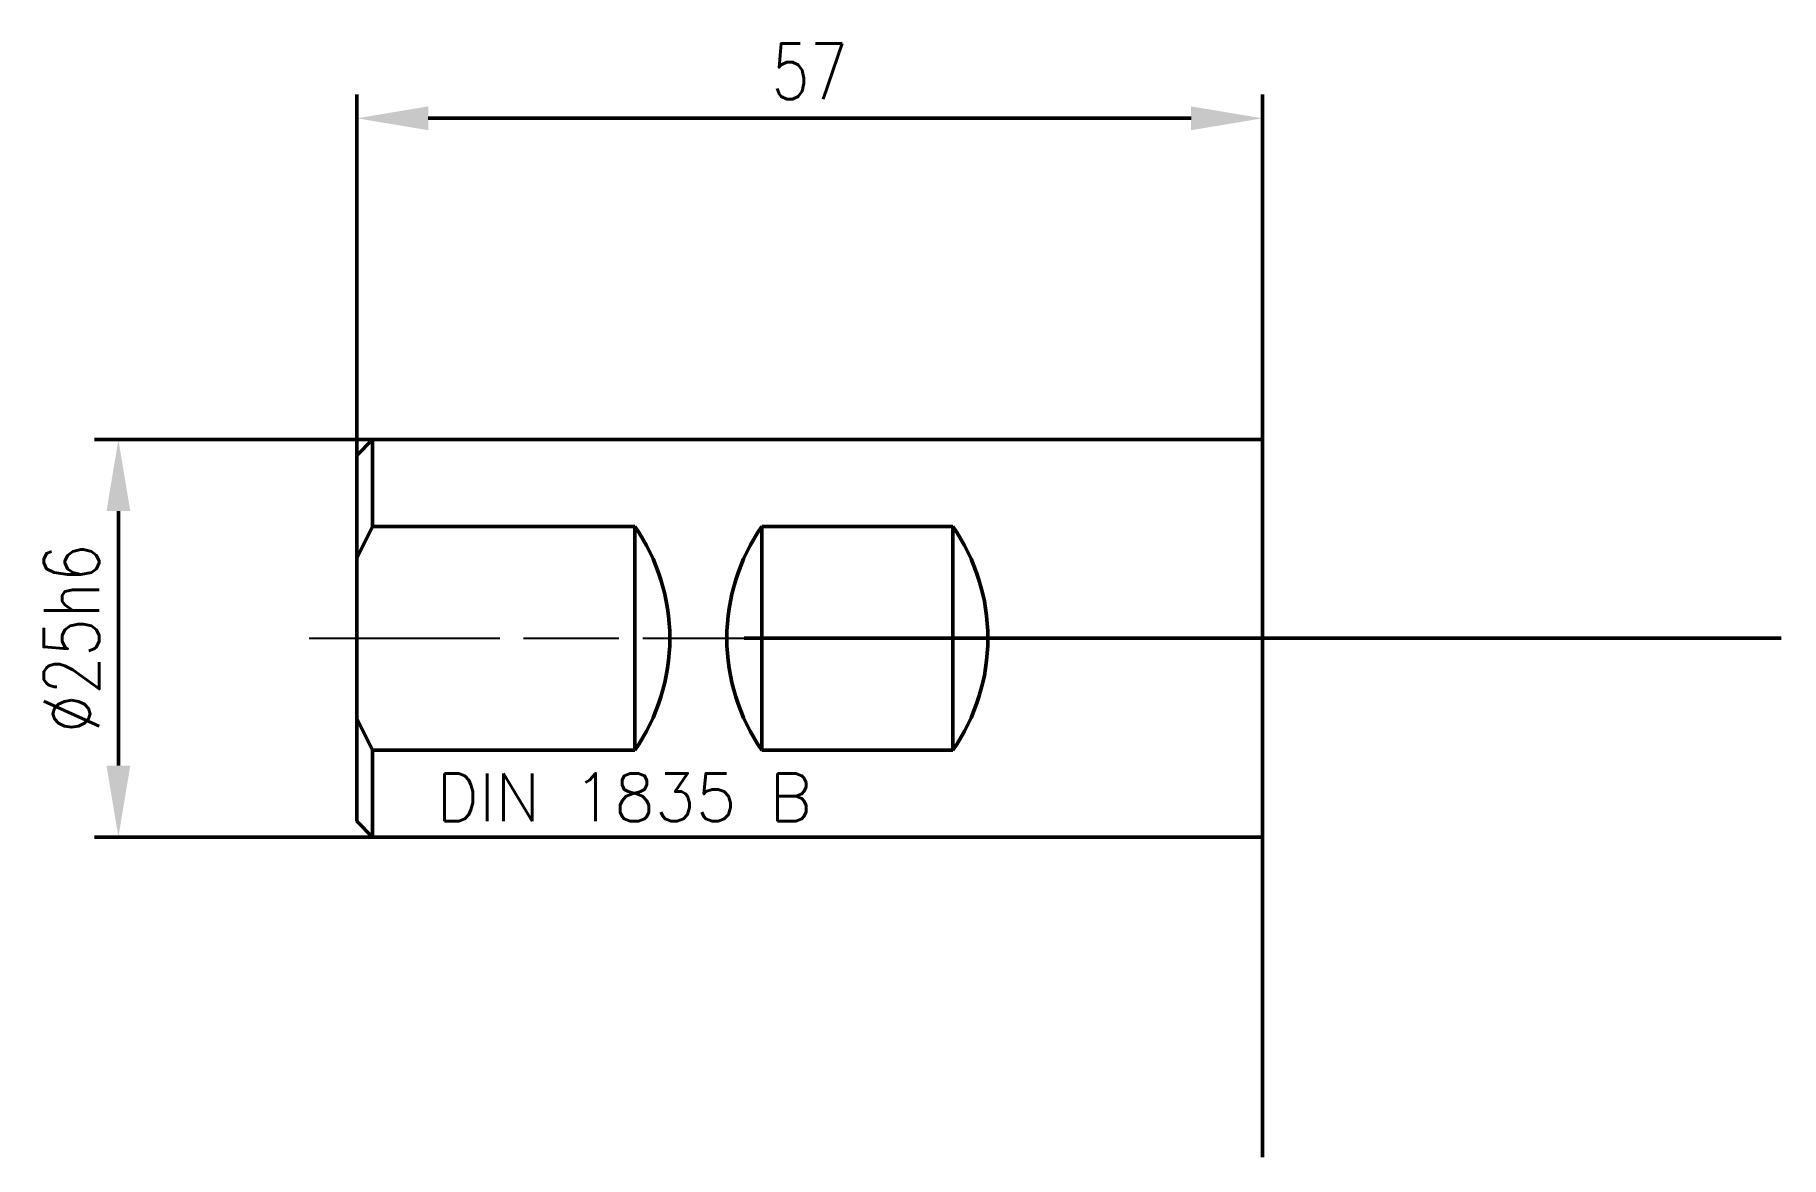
# Model space of a CAD drawing. Header units: millimetres. Extents: x 324 to 434, y 277 to 347.
import ezdxf

# ---------------------------------------------------------------- set-up
doc = ezdxf.new("R2010")
doc.units = ezdxf.units.MM
doc.header["$LTSCALE"] = 2
doc.linetypes.add('LONGDASH_DASH', pattern=[10.5, 6, -0.75, 3, -0.75])
for name, color, linetype, lineweight in [('1', 4, 'Continuous', 50), ('SK1', 4, 'Continuous', 50), ('SK2', 7, 'Continuous', 25), ('SK4', 2, 'LONGDASH_DASH', 25), ('SK6', 5, 'Continuous', 35)]:
    doc.layers.add(name, color=color, linetype=linetype, lineweight=lineweight)
doc.styles.add('SIMPLEX', font='simplex.shx', dxfattribs={"width": 0.8})
doc.dimstyles.new('WALTER_1', dxfattribs={"dimtxt": 3.5, "dimasz": 4.5, "dimexe": 1.5, "dimexo": 0, "dimgap": 1.2, "dimtad": 1, "dimdec": 3, "dimdsep": 46, "dimtxsty": 'SIMPLEX', "dimcen": 2.5, "dimazin": 2, "dimtfac": 1, "dimtdec": 3, "dimtmove": 0, "dimatfit": 0, "dimfxl": 1.25, "dimtolj": 1, "dimarcsym": 0})

# ---------------------------------------------------------------- blocks, each defined once
blk = doc.blocks.new('*D1')
at = {"layer": 'Defpoints', "color": 0, "transparency": 16777216}
for p in [(-72, 12.5), (-56, 12.5), (-56, -12.5)]:
    blk.add_point(p, dxfattribs=at)
at = {"layer": 'SK2', "color": 0, "lineweight": -2, "transparency": 16777216}
for p, q in [((-56, 12.5), (-73.5, 12.5)), ((-72, -8), (-72, 8)), ((-56, -12.5), (-73.5, -12.5))]:
    blk.add_line(p, q, dxfattribs=at)
at = {"layer": 'SK2', "color": 0, "transparency": 16777216}
for points in [[(-72.75, 8), (-71.25, 8), (-72, 12.5)], [(-72.75, -8), (-71.25, -8), (-72, -12.5)]]:
    blk.add_solid(points, dxfattribs=at)
at = {"layer": 'SK2', "color": 0, "transparency": 16777216, "insert": (-74.95, 0), "char_height": 3.5, "attachment_point": 5, "rotation": 90, "style": 'SIMPLEX'}
blk.add_mtext('\\A1;%%C25h6', dxfattribs=at)
blk = doc.blocks.new('*D2')
at = {"layer": 'Defpoints', "color": 0, "transparency": 16777216}
for p in [(0, 32.71), (0, 12.5), (-57, 10.34)]:
    blk.add_point(p, dxfattribs=at)
at = {"layer": 'SK2', "color": 0, "lineweight": -2, "transparency": 16777216}
for p, q in [((-57, 10.34), (-57, 34.21)), ((0, 12.5), (0, 34.21)), ((-52.5, 32.71), (-4.5, 32.71))]:
    blk.add_line(p, q, dxfattribs=at)
at = {"layer": 'SK2', "color": 0, "transparency": 16777216}
for points in [[(-52.5, 33.46), (-52.5, 31.96), (-57, 32.71)], [(-4.5, 33.46), (-4.5, 31.96), (0, 32.71)]]:
    blk.add_solid(points, dxfattribs=at)
at = {"layer": 'SK2', "color": 0, "transparency": 16777216, "insert": (-28.5, 35.66), "char_height": 3.5, "attachment_point": 5, "style": 'SIMPLEX'}
blk.add_mtext('\\A1;57', dxfattribs=at)
blk = doc.blocks.new('CENTER')
at = {"layer": '1', "color": 1}
for p, q in [((0, 32.63), (0, -32.63)), ((32.63, 0), (-32.63, 0))]:
    blk.add_line(p, q, dxfattribs=at)
blk = doc.blocks.new('1835b-25')
at = {"layer": 'SK1'}
for p, q in [((-57, 11.5), (-56, 12.5)), ((-56, 12.5), (0, 12.5)), ((-56, 12.5), (-56, 7.0312)), ((-57, 11.5), (-57, -11.5)), ((-56, 7.0312), (-57, 5.0436)), ((-39.5001, 7.0312), (-56, 7.0312)), ((-39.5001, 7.0312), (-39.5001, -7.0312)), ((-31.5125, 7.0312), (-19.4875, 7.0312)), ((-31.5125, -7.0312), (-31.5125, 7.0312)), ((-19.4875, 7.0312), (-19.4875, -7.0312)), ((-56, -7.0312), (-57, -5.0436)), ((-39.5001, -7.0312), (-56, -7.0312)), ((-56, -7.0312), (-56, -12.5)), ((-19.4875, -7.0312), (-31.5125, -7.0312)), ((-56, -12.5), (-57, -11.5)), ((-56, -12.5), (0, -12.5))]:
    blk.add_line(p, q, dxfattribs=at)
for centre, start, end in [((-49.6625, -0.014), 0.06466, 34.731711), ((-21.35, -0.014), 145.268289, 179.93534), ((-29.65, -0.014), 0.06466, 34.731711), ((-49.6625, 0.014), 325.268289, 359.93534), ((-21.35, 0.014), 180.06466, 214.731711), ((-29.65, 0.014), 325.268289, 359.93534)]:
    blk.add_arc(centre, 12.3657, start, end, dxfattribs=at)
at = {"layer": 'SK4'}
blk.add_line((-60, 0), (0, 0), dxfattribs=at)
at = {"layer": 'SK6', "style": 'SIMPLEX'}
blk.add_text('DIN 1835 B', height=3, dxfattribs=at).set_placement((-52, -11.5))
at = {"layer": 'SK2'}
dim = blk.add_linear_dim(base=(0, 32.7065), p1=(-57, 10.335), p2=(0, 12.5), text='57', dimstyle='WALTER_1', dxfattribs=at)
dim.commit()
dim.dimension.update_dxf_attribs({"geometry": '*D2', "text_midpoint": (-28.5, 32.7065), "dimtype": 128})
dim = blk.add_linear_dim(base=(-72, 12.5), p1=(-56, -12.5), p2=(-56, 12.5), angle=90, text='%%C25h6', dimstyle='WALTER_1', dxfattribs=at)
dim.commit()
dim.dimension.update_dxf_attribs({"geometry": '*D1', "text_midpoint": (-74.95, 0)})

msp = doc.modelspace()

# ---------------------------------------------------------------- block references
at = {"layer": '1'}
for name in ['1835b-25', 'CENTER']:
    msp.add_blockref(name, (401.23, 309.18), dxfattribs=at)

doc.saveas('drawing.dxf')
